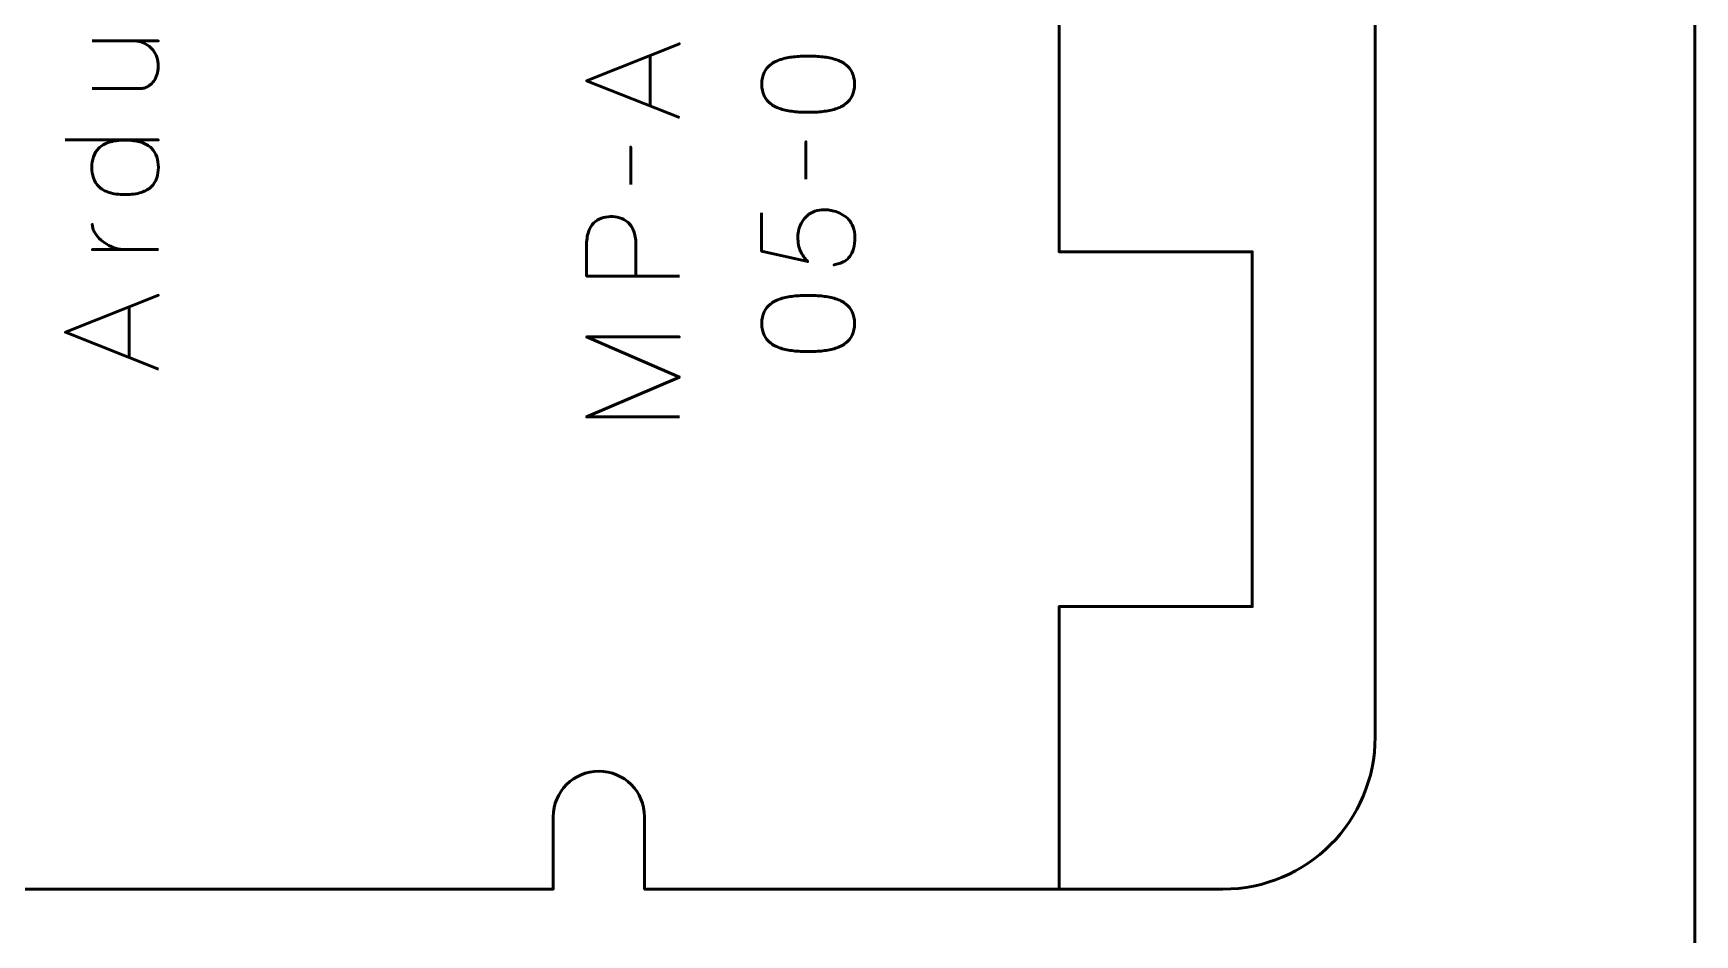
# Model space of a CAD drawing. Header units: centimetres. Extents: x -21 to 0, y -29.7 to 0.
# Drawn here: x -5.46 to 0, y -5.97 to -3.01 of the extents above; entities that cross this region are included whole.
import ezdxf

# ---------------------------------------------------------------- set-up
doc = ezdxf.new("R2010")
doc.units = ezdxf.units.CM
doc.header["$MEASUREMENT"] = 0
doc.layers.add('Layer 1', color=7, linetype='Continuous')

msp = doc.modelspace()

# ---------------------------------------------------------------- linework, layer by layer
at = {"layer": 'Layer 1', "color": 22, "lineweight": 53}
msp.add_open_spline([(-21.00002, -29.19996), (-21.00002, -29.19996), (-21.00002, -0.49992), (-21.00002, -0.49992), (-21.00002, -0.49992), (-21.00002, -0.22295), (-20.77693, 0.00004), (-20.49993, 0.00004), (-20.49993, 0.00004), (-20.49993, 0.00004), (-0.50008, 0.00004), (-0.50008, 0.00004), (-0.50008, 0.00004), (-0.22294, 0.00004), (0.00002, -0.22295), (0.00002, -0.49992), (0.00002, -0.49992), (0.00002, -0.49992), (0.00002, -29.19996), (0.00002, -29.19996), (0.00002, -29.19996), (0.00002, -29.47696), (-0.22294, -29.70005), (-0.50008, -29.70005), (-0.50008, -29.70005), (-0.50008, -29.70005), (-20.49993, -29.70005), (-20.49993, -29.70005), (-20.49993, -29.70005), (-20.77693, -29.70005), (-21.00002, -29.47696), (-21.00002, -29.19996)], degree=3, knots=[0, 0, 0, 0, 0.125, 0.125, 0.125, 0.125, 0.25, 0.25, 0.25, 0.25, 0.375, 0.375, 0.375, 0.375, 0.5, 0.5, 0.5, 0.5, 0.625, 0.625, 0.625, 0.625, 0.75, 0.75, 0.75, 0.75, 0.875, 0.875, 0.875, 0.875, 1, 1, 1, 1], dxfattribs=at)
at = {"layer": 'Layer 1', "color": 114, "lineweight": 53}
msp.add_open_spline([(-1.55005, -5.82101), (-1.55005, -5.82101), (-3.45, -5.82101), (-3.45, -5.82101), (-3.45, -5.82101), (-3.45, -5.82101), (-3.45, -5.58349), (-3.45, -5.58349), (-3.45, -5.58349), (-3.45, -5.50066), (-3.51717, -5.43349), (-3.6, -5.43349), (-3.6, -5.43349), (-3.68283, -5.43349), (-3.75, -5.50066), (-3.75, -5.58349), (-3.75, -5.58349), (-3.75, -5.58349), (-3.75, -5.82101), (-3.75, -5.82101), (-3.75, -5.82101), (-3.75, -5.82101), (-9.84995, -5.82101), (-9.84995, -5.82101), (-9.84995, -5.82101), (-10.12695, -5.82101), (-10.35005, -5.59792), (-10.35005, -5.32092), (-10.35005, -5.32092), (-10.35005, -5.32092), (-10.35005, -1.02106), (-10.35005, -1.02106), (-10.35005, -1.02106), (-10.35005, -0.74392), (-10.12695, -0.52096), (-9.84995, -0.52096), (-9.84995, -0.52096), (-9.84995, -0.52096), (-3.6385, -0.52096), (-3.6385, -0.52096), (-3.6385, -0.52096), (-3.6385, -0.52096), (-3.6385, -0.70399), (-3.6385, -0.70399), (-3.6385, -0.70399), (-3.6385, -0.78682), (-3.57133, -0.85399), (-3.4885, -0.85399), (-3.4885, -0.85399), (-3.40567, -0.85399), (-3.3385, -0.78682), (-3.3385, -0.70399), (-3.3385, -0.70399), (-3.3385, -0.70399), (-3.3385, -0.52096), (-3.3385, -0.52096), (-3.3385, -0.52096), (-3.3385, -0.52096), (-1.55005, -0.52096), (-1.55005, -0.52096), (-1.55005, -0.52096), (-1.27305, -0.52096), (-1.04995, -0.74392), (-1.04995, -1.02106), (-1.04995, -1.02106), (-1.04995, -1.02106), (-1.04995, -5.32092), (-1.04995, -5.32092), (-1.04995, -5.32092), (-1.04995, -5.59792), (-1.27305, -5.82101), (-1.55005, -5.82101)], degree=3, knots=[0, 0, 0, 0, 0.0555556, 0.0555556, 0.0555556, 0.0555556, 0.1111111, 0.1111111, 0.1111111, 0.1111111, 0.1666667, 0.1666667, 0.1666667, 0.1666667, 0.2222222, 0.2222222, 0.2222222, 0.2222222, 0.2777778, 0.2777778, 0.2777778, 0.2777778, 0.3333333, 0.3333333, 0.3333333, 0.3333333, 0.3888889, 0.3888889, 0.3888889, 0.3888889, 0.4444444, 0.4444444, 0.4444444, 0.4444444, 0.5, 0.5, 0.5, 0.5, 0.5555556, 0.5555556, 0.5555556, 0.5555556, 0.6111111, 0.6111111, 0.6111111, 0.6111111, 0.6666667, 0.6666667, 0.6666667, 0.6666667, 0.7222222, 0.7222222, 0.7222222, 0.7222222, 0.7777778, 0.7777778, 0.7777778, 0.7777778, 0.8333333, 0.8333333, 0.8333333, 0.8333333, 0.8888889, 0.8888889, 0.8888889, 0.8888889, 0.9444444, 0.9444444, 0.9444444, 0.9444444, 1, 1, 1, 1], dxfattribs=at)
at = {"layer": 'Layer 1', "color": 30, "lineweight": 53}
for points, knots in [([(-2.0885, -0.52096), (-2.0885, -0.56164), (-2.0885, -0.6617), (-2.0885, -0.83419), (-2.0885, -0.83419), (-2.0885, -0.83419), (-1.9107, -0.83419), (-1.9107, -0.83419), (-1.9107, -0.83419), (-1.9107, -0.83419), (-1.9107, -1.73335), (-1.9107, -1.73335), (-1.9107, -1.73335), (-1.9107, -1.73335), (-2.0885, -1.73335), (-2.0885, -1.73335), (-2.0885, -1.73335), (-2.0885, -2.3259), (-2.0885, -3.05119), (-2.0885, -3.72725), (-2.0885, -3.72725), (-2.0885, -3.72725), (-1.4535, -3.72725), (-1.4535, -3.72725), (-1.4535, -3.72725), (-1.4535, -3.72725), (-1.4535, -4.89311), (-1.4535, -4.89311), (-1.4535, -4.89311), (-1.4535, -4.89311), (-2.0885, -4.89311), (-2.0885, -4.89311), (-2.0885, -4.89311), (-2.0885, -5.39559), (-2.0885, -5.74168), (-2.0885, -5.82101)], [0, 0, 0, 0, 0.1111111, 0.1111111, 0.1111111, 0.1111111, 0.2222222, 0.2222222, 0.2222222, 0.2222222, 0.3333333, 0.3333333, 0.3333333, 0.3333333, 0.4444444, 0.4444444, 0.4444444, 0.4444444, 0.5555556, 0.5555556, 0.5555556, 0.5555556, 0.6666667, 0.6666667, 0.6666667, 0.6666667, 0.7777778, 0.7777778, 0.7777778, 0.7777778, 0.8888889, 0.8888889, 0.8888889, 0.8888889, 1, 1, 1, 1]), ([(-5.26515, -3.19068), (-5.26508, -3.19068), (-5.26304, -3.19068), (-5.25902, -3.19068), (-5.25902, -3.19068), (-5.255, -3.19068), (-5.24956, -3.19068), (-5.24272, -3.19068), (-5.24272, -3.19068), (-5.2358, -3.19068), (-5.22797, -3.19068), (-5.21922, -3.19068), (-5.21922, -3.19068), (-5.21055, -3.19068), (-5.20137, -3.19068), (-5.19178, -3.19068), (-5.19178, -3.19068), (-5.18225, -3.19068), (-5.1728, -3.19068), (-5.16349, -3.19068), (-5.16349, -3.19068), (-5.1541, -3.19068), (-5.14535, -3.19068), (-5.13731, -3.19068), (-5.13731, -3.19068), (-5.1292, -3.19068), (-5.12221, -3.19068), (-5.11635, -3.19068), (-5.11635, -3.19068), (-5.11057, -3.19068), (-5.10641, -3.19068), (-5.10387, -3.19068), (-5.10387, -3.19068), (-5.09992, -3.19068), (-5.09547, -3.1899), (-5.0906, -3.18821), (-5.0906, -3.18821), (-5.08566, -3.18659), (-5.08072, -3.18398), (-5.07579, -3.18038), (-5.07579, -3.18038), (-5.07078, -3.17678), (-5.06619, -3.1722), (-5.06196, -3.16648), (-5.06196, -3.16648), (-5.05772, -3.16069), (-5.05434, -3.15378), (-5.05173, -3.14574), (-5.05173, -3.14574), (-5.04912, -3.13762), (-5.0477, -3.12817), (-5.04756, -3.11744), (-5.04756, -3.11744), (-5.04756, -3.10658), (-5.04904, -3.09677), (-5.05201, -3.08802), (-5.05201, -3.08802), (-5.05504, -3.0792), (-5.0592, -3.07151), (-5.0645, -3.06481), (-5.0645, -3.06481), (-5.06979, -3.05818), (-5.07586, -3.0526), (-5.08277, -3.04809), (-5.08277, -3.04809), (-5.08961, -3.04357), (-5.09688, -3.04019), (-5.10464, -3.03793), (-5.10464, -3.03793), (-5.11233, -3.0356), (-5.12016, -3.03447), (-5.128, -3.03447), (-5.128, -3.03447), (-5.12016, -3.03447), (-5.11233, -3.0356), (-5.10464, -3.03793), (-5.10464, -3.03793), (-5.09688, -3.04019), (-5.08961, -3.04357), (-5.08277, -3.04809), (-5.08277, -3.04809), (-5.07586, -3.0526), (-5.06979, -3.05818), (-5.0645, -3.06481), (-5.0645, -3.06481), (-5.0592, -3.07151), (-5.05504, -3.0792), (-5.05201, -3.08802), (-5.05201, -3.08802), (-5.04904, -3.09677), (-5.04756, -3.10658), (-5.04756, -3.11744), (-5.04756, -3.11744), (-5.0477, -3.12817), (-5.04912, -3.13762), (-5.05173, -3.14574), (-5.05173, -3.14574), (-5.05434, -3.15378), (-5.05772, -3.16069), (-5.06196, -3.16648), (-5.06196, -3.16648), (-5.06619, -3.1722), (-5.07078, -3.17678), (-5.07579, -3.18038), (-5.07579, -3.18038), (-5.08072, -3.18398), (-5.08566, -3.18659), (-5.0906, -3.18821), (-5.0906, -3.18821), (-5.09547, -3.1899), (-5.09992, -3.19068), (-5.10387, -3.19068), (-5.10387, -3.19068), (-5.10641, -3.19068), (-5.11057, -3.19068), (-5.11635, -3.19068), (-5.11635, -3.19068), (-5.12221, -3.19068), (-5.1292, -3.19068), (-5.13731, -3.19068), (-5.13731, -3.19068), (-5.14535, -3.19068), (-5.1541, -3.19068), (-5.16349, -3.19068), (-5.16349, -3.19068), (-5.1728, -3.19068), (-5.18225, -3.19068), (-5.19178, -3.19068), (-5.19178, -3.19068), (-5.20137, -3.19068), (-5.21055, -3.19068), (-5.21922, -3.19068), (-5.21922, -3.19068), (-5.22797, -3.19068), (-5.2358, -3.19068), (-5.24272, -3.19068), (-5.24272, -3.19068), (-5.24956, -3.19068), (-5.255, -3.19068), (-5.25902, -3.19068), (-5.25902, -3.19068), (-5.26304, -3.19068), (-5.26508, -3.19068), (-5.26515, -3.19068)], [0, 0, 0, 0, 0.0277778, 0.0277778, 0.0277778, 0.0277778, 0.0555556, 0.0555556, 0.0555556, 0.0555556, 0.0833333, 0.0833333, 0.0833333, 0.0833333, 0.1111111, 0.1111111, 0.1111111, 0.1111111, 0.1388889, 0.1388889, 0.1388889, 0.1388889, 0.1666667, 0.1666667, 0.1666667, 0.1666667, 0.1944444, 0.1944444, 0.1944444, 0.1944444, 0.2222222, 0.2222222, 0.2222222, 0.2222222, 0.25, 0.25, 0.25, 0.25, 0.2777778, 0.2777778, 0.2777778, 0.2777778, 0.3055556, 0.3055556, 0.3055556, 0.3055556, 0.3333333, 0.3333333, 0.3333333, 0.3333333, 0.3611111, 0.3611111, 0.3611111, 0.3611111, 0.3888889, 0.3888889, 0.3888889, 0.3888889, 0.4166667, 0.4166667, 0.4166667, 0.4166667, 0.4444444, 0.4444444, 0.4444444, 0.4444444, 0.4722222, 0.4722222, 0.4722222, 0.4722222, 0.5, 0.5, 0.5, 0.5, 0.5277778, 0.5277778, 0.5277778, 0.5277778, 0.5555556, 0.5555556, 0.5555556, 0.5555556, 0.5833333, 0.5833333, 0.5833333, 0.5833333, 0.6111111, 0.6111111, 0.6111111, 0.6111111, 0.6388889, 0.6388889, 0.6388889, 0.6388889, 0.6666667, 0.6666667, 0.6666667, 0.6666667, 0.6944444, 0.6944444, 0.6944444, 0.6944444, 0.7222222, 0.7222222, 0.7222222, 0.7222222, 0.75, 0.75, 0.75, 0.75, 0.7777778, 0.7777778, 0.7777778, 0.7777778, 0.8055556, 0.8055556, 0.8055556, 0.8055556, 0.8333333, 0.8333333, 0.8333333, 0.8333333, 0.8611111, 0.8611111, 0.8611111, 0.8611111, 0.8888889, 0.8888889, 0.8888889, 0.8888889, 0.9166667, 0.9166667, 0.9166667, 0.9166667, 0.9444444, 0.9444444, 0.9444444, 0.9444444, 0.9722222, 0.9722222, 0.9722222, 0.9722222, 1, 1, 1, 1]), ([(-5.26515, -3.03447), (-5.26515, -3.03447), (-5.04756, -3.03447), (-5.04756, -3.03447), (-5.04756, -3.03447), (-5.04756, -3.03447), (-5.26515, -3.03447), (-5.26515, -3.03447)], [0, 0, 0, 0, 0.5, 0.5, 0.5, 0.5, 1, 1, 1, 1]), ([(-3.33547, -3.28658), (-3.33547, -3.28658), (-3.64069, -3.16551), (-3.64069, -3.16551), (-3.64069, -3.16551), (-3.64069, -3.16551), (-3.33547, -3.04401), (-3.33547, -3.04401), (-3.33547, -3.04401), (-3.33547, -3.04401), (-3.64069, -3.16551), (-3.64069, -3.16551), (-3.64069, -3.16551), (-3.64069, -3.16551), (-3.33547, -3.28658), (-3.33547, -3.28658)], [0, 0, 0, 0, 0.25, 0.25, 0.25, 0.25, 0.5, 0.5, 0.5, 0.5, 0.75, 0.75, 0.75, 0.75, 1, 1, 1, 1]), ([(-3.43157, -3.24848), (-3.43157, -3.24848), (-3.43157, -3.08254), (-3.43157, -3.08254), (-3.43157, -3.08254), (-3.43157, -3.08254), (-3.43157, -3.24848), (-3.43157, -3.24848)], [0, 0, 0, 0, 0.5, 0.5, 0.5, 0.5, 1, 1, 1, 1]), ([(-2.76016, -3.17671), (-2.76023, -3.1619), (-2.76284, -3.14913), (-2.76792, -3.13847), (-2.76792, -3.13847), (-2.773, -3.12789), (-2.78027, -3.11907), (-2.78951, -3.11202), (-2.78951, -3.11202), (-2.79882, -3.10503), (-2.80983, -3.09953), (-2.82253, -3.09544), (-2.82253, -3.09544), (-2.83523, -3.09141), (-2.84913, -3.08852), (-2.86437, -3.0869), (-2.86437, -3.0869), (-2.87961, -3.0852), (-2.89563, -3.08436), (-2.91256, -3.08443), (-2.91256, -3.08443), (-2.92942, -3.08436), (-2.94544, -3.0852), (-2.96061, -3.0869), (-2.96061, -3.0869), (-2.97578, -3.08852), (-2.98975, -3.09141), (-3.00245, -3.09544), (-3.00245, -3.09544), (-3.01508, -3.09953), (-3.02608, -3.10503), (-3.03547, -3.11202), (-3.03547, -3.11202), (-3.04478, -3.11907), (-3.05205, -3.12789), (-3.05713, -3.13847), (-3.05713, -3.13847), (-3.06228, -3.14913), (-3.06489, -3.1619), (-3.06496, -3.17671), (-3.06496, -3.17671), (-3.06489, -3.19153), (-3.06228, -3.2043), (-3.05713, -3.21496), (-3.05713, -3.21496), (-3.05205, -3.22554), (-3.04478, -3.23436), (-3.03547, -3.24141), (-3.03547, -3.24141), (-3.02608, -3.2484), (-3.01508, -3.2539), (-3.00245, -3.25799), (-3.00245, -3.25799), (-2.98975, -3.26202), (-2.97578, -3.26491), (-2.96061, -3.26653), (-2.96061, -3.26653), (-2.94544, -3.26822), (-2.92942, -3.26907), (-2.91256, -3.269), (-2.91256, -3.269), (-2.89563, -3.26907), (-2.87961, -3.26822), (-2.86437, -3.26653), (-2.86437, -3.26653), (-2.84913, -3.26491), (-2.83523, -3.26202), (-2.82253, -3.25799), (-2.82253, -3.25799), (-2.80983, -3.2539), (-2.79882, -3.2484), (-2.78951, -3.24141), (-2.78951, -3.24141), (-2.78027, -3.23436), (-2.773, -3.22554), (-2.76792, -3.21496), (-2.76792, -3.21496), (-2.76284, -3.2043), (-2.76023, -3.19153), (-2.76016, -3.17671)], [0, 0, 0, 0, 0.05, 0.05, 0.05, 0.05, 0.1, 0.1, 0.1, 0.1, 0.15, 0.15, 0.15, 0.15, 0.2, 0.2, 0.2, 0.2, 0.25, 0.25, 0.25, 0.25, 0.3, 0.3, 0.3, 0.3, 0.35, 0.35, 0.35, 0.35, 0.4, 0.4, 0.4, 0.4, 0.45, 0.45, 0.45, 0.45, 0.5, 0.5, 0.5, 0.5, 0.55, 0.55, 0.55, 0.55, 0.6, 0.6, 0.6, 0.6, 0.65, 0.65, 0.65, 0.65, 0.7, 0.7, 0.7, 0.7, 0.75, 0.75, 0.75, 0.75, 0.8, 0.8, 0.8, 0.8, 0.85, 0.85, 0.85, 0.85, 0.9, 0.9, 0.9, 0.9, 0.95, 0.95, 0.95, 0.95, 1, 1, 1, 1]), ([(-2.76016, -3.17671), (-2.76023, -3.1619), (-2.76284, -3.14913), (-2.76792, -3.13847), (-2.76792, -3.13847), (-2.773, -3.12789), (-2.78027, -3.11907), (-2.78951, -3.11202), (-2.78951, -3.11202), (-2.79882, -3.10503), (-2.80983, -3.09953), (-2.82253, -3.09544), (-2.82253, -3.09544), (-2.83523, -3.09141), (-2.84913, -3.08852), (-2.86437, -3.0869), (-2.86437, -3.0869), (-2.87961, -3.0852), (-2.89563, -3.08436), (-2.91256, -3.08443), (-2.91256, -3.08443), (-2.92942, -3.08436), (-2.94544, -3.0852), (-2.96061, -3.0869), (-2.96061, -3.0869), (-2.97578, -3.08852), (-2.98975, -3.09141), (-3.00245, -3.09544), (-3.00245, -3.09544), (-3.01508, -3.09953), (-3.02608, -3.10503), (-3.03547, -3.11202), (-3.03547, -3.11202), (-3.04478, -3.11907), (-3.05205, -3.12789), (-3.05713, -3.13847), (-3.05713, -3.13847), (-3.06228, -3.14913), (-3.06489, -3.1619), (-3.06496, -3.17671), (-3.06496, -3.17671), (-3.06489, -3.19153), (-3.06228, -3.2043), (-3.05713, -3.21496), (-3.05713, -3.21496), (-3.05205, -3.22554), (-3.04478, -3.23436), (-3.03547, -3.24141), (-3.03547, -3.24141), (-3.02608, -3.2484), (-3.01508, -3.2539), (-3.00245, -3.25799), (-3.00245, -3.25799), (-2.98975, -3.26202), (-2.97578, -3.26491), (-2.96061, -3.26653), (-2.96061, -3.26653), (-2.94544, -3.26822), (-2.92942, -3.26907), (-2.91256, -3.269), (-2.91256, -3.269), (-2.89563, -3.26907), (-2.87961, -3.26822), (-2.86437, -3.26653), (-2.86437, -3.26653), (-2.84913, -3.26491), (-2.83523, -3.26202), (-2.82253, -3.25799), (-2.82253, -3.25799), (-2.80983, -3.2539), (-2.79882, -3.2484), (-2.78951, -3.24141), (-2.78951, -3.24141), (-2.78027, -3.23436), (-2.773, -3.22554), (-2.76792, -3.21496), (-2.76792, -3.21496), (-2.76284, -3.2043), (-2.76023, -3.19153), (-2.76016, -3.17671)], [0, 0, 0, 0, 0.05, 0.05, 0.05, 0.05, 0.1, 0.1, 0.1, 0.1, 0.15, 0.15, 0.15, 0.15, 0.2, 0.2, 0.2, 0.2, 0.25, 0.25, 0.25, 0.25, 0.3, 0.3, 0.3, 0.3, 0.35, 0.35, 0.35, 0.35, 0.4, 0.4, 0.4, 0.4, 0.45, 0.45, 0.45, 0.45, 0.5, 0.5, 0.5, 0.5, 0.55, 0.55, 0.55, 0.55, 0.6, 0.6, 0.6, 0.6, 0.65, 0.65, 0.65, 0.65, 0.7, 0.7, 0.7, 0.7, 0.75, 0.75, 0.75, 0.75, 0.8, 0.8, 0.8, 0.8, 0.85, 0.85, 0.85, 0.85, 0.9, 0.9, 0.9, 0.9, 0.95, 0.95, 0.95, 0.95, 1, 1, 1, 1]), ([(-5.35321, -3.36001), (-5.35321, -3.36001), (-5.04714, -3.36001), (-5.04714, -3.36001), (-5.04714, -3.36001), (-5.04714, -3.36001), (-5.35321, -3.36001), (-5.35321, -3.36001)], [0, 0, 0, 0, 0.5, 0.5, 0.5, 0.5, 1, 1, 1, 1]), ([(-5.26558, -3.45018), (-5.26565, -3.43783), (-5.26396, -3.42626), (-5.26043, -3.41546), (-5.26043, -3.41546), (-5.2569, -3.40467), (-5.25097, -3.39514), (-5.24272, -3.38689), (-5.24272, -3.38689), (-5.23446, -3.37863), (-5.22325, -3.37221), (-5.20913, -3.36756), (-5.20913, -3.36756), (-5.19502, -3.3629), (-5.17746, -3.3605), (-5.15636, -3.36043), (-5.15636, -3.36043), (-5.13526, -3.3605), (-5.1177, -3.3629), (-5.10358, -3.36756), (-5.10358, -3.36756), (-5.08947, -3.37221), (-5.07825, -3.37863), (-5.07, -3.38689), (-5.07, -3.38689), (-5.06174, -3.39514), (-5.05582, -3.40467), (-5.05229, -3.41546), (-5.05229, -3.41546), (-5.04876, -3.42626), (-5.04707, -3.43783), (-5.04714, -3.45018), (-5.04714, -3.45018), (-5.04707, -3.46252), (-5.04876, -3.4741), (-5.05229, -3.48482), (-5.05229, -3.48482), (-5.05582, -3.49562), (-5.06174, -3.50507), (-5.07, -3.51325), (-5.07, -3.51325), (-5.07825, -3.52144), (-5.08947, -3.52786), (-5.10358, -3.53244), (-5.10358, -3.53244), (-5.1177, -3.5371), (-5.13526, -3.53943), (-5.15636, -3.5395), (-5.15636, -3.5395), (-5.17746, -3.53943), (-5.19502, -3.5371), (-5.20913, -3.53244), (-5.20913, -3.53244), (-5.22325, -3.52786), (-5.23446, -3.52144), (-5.24272, -3.51325), (-5.24272, -3.51325), (-5.25097, -3.50507), (-5.2569, -3.49562), (-5.26043, -3.48482), (-5.26043, -3.48482), (-5.26396, -3.4741), (-5.26565, -3.46252), (-5.26558, -3.45018)], [0, 0, 0, 0, 0.0625, 0.0625, 0.0625, 0.0625, 0.125, 0.125, 0.125, 0.125, 0.1875, 0.1875, 0.1875, 0.1875, 0.25, 0.25, 0.25, 0.25, 0.3125, 0.3125, 0.3125, 0.3125, 0.375, 0.375, 0.375, 0.375, 0.4375, 0.4375, 0.4375, 0.4375, 0.5, 0.5, 0.5, 0.5, 0.5625, 0.5625, 0.5625, 0.5625, 0.625, 0.625, 0.625, 0.625, 0.6875, 0.6875, 0.6875, 0.6875, 0.75, 0.75, 0.75, 0.75, 0.8125, 0.8125, 0.8125, 0.8125, 0.875, 0.875, 0.875, 0.875, 0.9375, 0.9375, 0.9375, 0.9375, 1, 1, 1, 1]), ([(-5.26558, -3.45018), (-5.26565, -3.43783), (-5.26396, -3.42626), (-5.26043, -3.41546), (-5.26043, -3.41546), (-5.2569, -3.40467), (-5.25097, -3.39514), (-5.24272, -3.38689), (-5.24272, -3.38689), (-5.23446, -3.37863), (-5.22325, -3.37221), (-5.20913, -3.36756), (-5.20913, -3.36756), (-5.19502, -3.3629), (-5.17746, -3.3605), (-5.15636, -3.36043), (-5.15636, -3.36043), (-5.13526, -3.3605), (-5.1177, -3.3629), (-5.10358, -3.36756), (-5.10358, -3.36756), (-5.08947, -3.37221), (-5.07825, -3.37863), (-5.07, -3.38689), (-5.07, -3.38689), (-5.06174, -3.39514), (-5.05582, -3.40467), (-5.05229, -3.41546), (-5.05229, -3.41546), (-5.04876, -3.42626), (-5.04707, -3.43783), (-5.04714, -3.45018), (-5.04714, -3.45018), (-5.04707, -3.46252), (-5.04876, -3.4741), (-5.05229, -3.48482), (-5.05229, -3.48482), (-5.05582, -3.49562), (-5.06174, -3.50507), (-5.07, -3.51325), (-5.07, -3.51325), (-5.07825, -3.52144), (-5.08947, -3.52786), (-5.10358, -3.53244), (-5.10358, -3.53244), (-5.1177, -3.5371), (-5.13526, -3.53943), (-5.15636, -3.5395), (-5.15636, -3.5395), (-5.17746, -3.53943), (-5.19502, -3.5371), (-5.20913, -3.53244), (-5.20913, -3.53244), (-5.22325, -3.52786), (-5.23446, -3.52144), (-5.24272, -3.51325), (-5.24272, -3.51325), (-5.25097, -3.50507), (-5.2569, -3.49562), (-5.26043, -3.48482), (-5.26043, -3.48482), (-5.26396, -3.4741), (-5.26565, -3.46252), (-5.26558, -3.45018)], [0, 0, 0, 0, 0.0625, 0.0625, 0.0625, 0.0625, 0.125, 0.125, 0.125, 0.125, 0.1875, 0.1875, 0.1875, 0.1875, 0.25, 0.25, 0.25, 0.25, 0.3125, 0.3125, 0.3125, 0.3125, 0.375, 0.375, 0.375, 0.375, 0.4375, 0.4375, 0.4375, 0.4375, 0.5, 0.5, 0.5, 0.5, 0.5625, 0.5625, 0.5625, 0.5625, 0.625, 0.625, 0.625, 0.625, 0.6875, 0.6875, 0.6875, 0.6875, 0.75, 0.75, 0.75, 0.75, 0.8125, 0.8125, 0.8125, 0.8125, 0.875, 0.875, 0.875, 0.875, 0.9375, 0.9375, 0.9375, 0.9375, 1, 1, 1, 1]), ([(-3.49507, -3.50671), (-3.49507, -3.50671), (-3.49507, -3.38352), (-3.49507, -3.38352), (-3.49507, -3.38352), (-3.49507, -3.38352), (-3.49507, -3.50671), (-3.49507, -3.50671)], [0, 0, 0, 0, 0.5, 0.5, 0.5, 0.5, 1, 1, 1, 1]), ([(-2.91976, -3.48913), (-2.91976, -3.48913), (-2.91976, -3.36594), (-2.91976, -3.36594), (-2.91976, -3.36594), (-2.91976, -3.36594), (-2.91976, -3.48913), (-2.91976, -3.48913)], [0, 0, 0, 0, 0.5, 0.5, 0.5, 0.5, 1, 1, 1, 1]), ([(-3.06538, -3.59877), (-3.06538, -3.59877), (-3.06538, -3.72577), (-3.06538, -3.72577), (-3.06538, -3.72577), (-3.06538, -3.72577), (-2.91383, -3.75964), (-2.91383, -3.75964), (-2.91383, -3.75964), (-2.91891, -3.75371), (-2.92349, -3.74807), (-2.92752, -3.74263), (-2.92752, -3.74263), (-2.93154, -3.73727), (-2.93492, -3.73163), (-2.93775, -3.72563), (-2.93775, -3.72563), (-2.94057, -3.7197), (-2.94269, -3.71293), (-2.94417, -3.70531), (-2.94417, -3.70531), (-2.94565, -3.69776), (-2.94643, -3.68873), (-2.94643, -3.67836), (-2.94643, -3.67836), (-2.94643, -3.66989), (-2.9453, -3.66142), (-2.94297, -3.65296), (-2.94297, -3.65296), (-2.94071, -3.64449), (-2.93725, -3.63645), (-2.93267, -3.62883), (-2.93267, -3.62883), (-2.92801, -3.62114), (-2.92222, -3.61436), (-2.91524, -3.60844), (-2.91524, -3.60844), (-2.90825, -3.60244), (-2.90007, -3.59771), (-2.89069, -3.59433), (-2.89069, -3.59433), (-2.8813, -3.59087), (-2.87065, -3.58911), (-2.8588, -3.58904), (-2.8588, -3.58904), (-2.85442, -3.58896), (-2.84892, -3.58946), (-2.84243, -3.59045), (-2.84243, -3.59045), (-2.83594, -3.59136), (-2.82888, -3.59306), (-2.8214, -3.59546), (-2.8214, -3.59546), (-2.81392, -3.59785), (-2.80651, -3.60124), (-2.79918, -3.60554), (-2.79918, -3.60554), (-2.79184, -3.60985), (-2.78514, -3.61535), (-2.77907, -3.62198), (-2.77907, -3.62198), (-2.773, -3.62862), (-2.76813, -3.63666), (-2.76446, -3.64604), (-2.76446, -3.64604), (-2.76087, -3.6555), (-2.75896, -3.66658), (-2.75889, -3.6792), (-2.75889, -3.6792), (-2.75896, -3.6943), (-2.76058, -3.707), (-2.76362, -3.7173), (-2.76362, -3.7173), (-2.76672, -3.72761), (-2.77074, -3.736), (-2.77582, -3.74249), (-2.77582, -3.74249), (-2.7809, -3.74905), (-2.78648, -3.75413), (-2.79254, -3.7578), (-2.79254, -3.7578), (-2.79861, -3.76147), (-2.80468, -3.76422), (-2.81075, -3.76606), (-2.81075, -3.76606), (-2.81682, -3.76789), (-2.82239, -3.7693), (-2.82747, -3.77022), (-2.82747, -3.77022), (-2.82239, -3.7693), (-2.81682, -3.76789), (-2.81075, -3.76606), (-2.81075, -3.76606), (-2.80468, -3.76422), (-2.79861, -3.76147), (-2.79254, -3.7578), (-2.79254, -3.7578), (-2.78648, -3.75413), (-2.7809, -3.74905), (-2.77582, -3.74249), (-2.77582, -3.74249), (-2.77074, -3.736), (-2.76672, -3.72761), (-2.76362, -3.7173), (-2.76362, -3.7173), (-2.76058, -3.707), (-2.75896, -3.6943), (-2.75889, -3.6792), (-2.75889, -3.6792), (-2.75896, -3.66658), (-2.76087, -3.6555), (-2.76446, -3.64604), (-2.76446, -3.64604), (-2.76813, -3.63666), (-2.773, -3.62862), (-2.77907, -3.62198), (-2.77907, -3.62198), (-2.78514, -3.61535), (-2.79184, -3.60985), (-2.79918, -3.60554), (-2.79918, -3.60554), (-2.80651, -3.60124), (-2.81392, -3.59785), (-2.8214, -3.59546), (-2.8214, -3.59546), (-2.82888, -3.59306), (-2.83594, -3.59136), (-2.84243, -3.59045), (-2.84243, -3.59045), (-2.84892, -3.58946), (-2.85442, -3.58896), (-2.8588, -3.58904), (-2.8588, -3.58904), (-2.87065, -3.58911), (-2.8813, -3.59087), (-2.89069, -3.59433), (-2.89069, -3.59433), (-2.90007, -3.59771), (-2.90825, -3.60244), (-2.91524, -3.60844), (-2.91524, -3.60844), (-2.92222, -3.61436), (-2.92801, -3.62114), (-2.93267, -3.62883), (-2.93267, -3.62883), (-2.93725, -3.63645), (-2.94071, -3.64449), (-2.94297, -3.65296), (-2.94297, -3.65296), (-2.9453, -3.66142), (-2.94643, -3.66989), (-2.94643, -3.67836), (-2.94643, -3.67836), (-2.94643, -3.68873), (-2.94565, -3.69776), (-2.94417, -3.70531), (-2.94417, -3.70531), (-2.94269, -3.71293), (-2.94057, -3.7197), (-2.93775, -3.72563), (-2.93775, -3.72563), (-2.93492, -3.73163), (-2.93154, -3.73727), (-2.92752, -3.74263), (-2.92752, -3.74263), (-2.92349, -3.74807), (-2.91891, -3.75371), (-2.91383, -3.75964), (-2.91383, -3.75964), (-2.91383, -3.75964), (-3.06538, -3.72577), (-3.06538, -3.72577), (-3.06538, -3.72577), (-3.06538, -3.72577), (-3.06538, -3.59877), (-3.06538, -3.59877)], [0, 0, 0, 0, 0.0227273, 0.0227273, 0.0227273, 0.0227273, 0.0454545, 0.0454545, 0.0454545, 0.0454545, 0.0681818, 0.0681818, 0.0681818, 0.0681818, 0.0909091, 0.0909091, 0.0909091, 0.0909091, 0.1136364, 0.1136364, 0.1136364, 0.1136364, 0.1363636, 0.1363636, 0.1363636, 0.1363636, 0.1590909, 0.1590909, 0.1590909, 0.1590909, 0.1818182, 0.1818182, 0.1818182, 0.1818182, 0.2045455, 0.2045455, 0.2045455, 0.2045455, 0.2272727, 0.2272727, 0.2272727, 0.2272727, 0.25, 0.25, 0.25, 0.25, 0.2727273, 0.2727273, 0.2727273, 0.2727273, 0.2954545, 0.2954545, 0.2954545, 0.2954545, 0.3181818, 0.3181818, 0.3181818, 0.3181818, 0.3409091, 0.3409091, 0.3409091, 0.3409091, 0.3636364, 0.3636364, 0.3636364, 0.3636364, 0.3863636, 0.3863636, 0.3863636, 0.3863636, 0.4090909, 0.4090909, 0.4090909, 0.4090909, 0.4318182, 0.4318182, 0.4318182, 0.4318182, 0.4545455, 0.4545455, 0.4545455, 0.4545455, 0.4772727, 0.4772727, 0.4772727, 0.4772727, 0.5, 0.5, 0.5, 0.5, 0.5227273, 0.5227273, 0.5227273, 0.5227273, 0.5454545, 0.5454545, 0.5454545, 0.5454545, 0.5681818, 0.5681818, 0.5681818, 0.5681818, 0.5909091, 0.5909091, 0.5909091, 0.5909091, 0.6136364, 0.6136364, 0.6136364, 0.6136364, 0.6363636, 0.6363636, 0.6363636, 0.6363636, 0.6590909, 0.6590909, 0.6590909, 0.6590909, 0.6818182, 0.6818182, 0.6818182, 0.6818182, 0.7045455, 0.7045455, 0.7045455, 0.7045455, 0.7272727, 0.7272727, 0.7272727, 0.7272727, 0.75, 0.75, 0.75, 0.75, 0.7727273, 0.7727273, 0.7727273, 0.7727273, 0.7954545, 0.7954545, 0.7954545, 0.7954545, 0.8181818, 0.8181818, 0.8181818, 0.8181818, 0.8409091, 0.8409091, 0.8409091, 0.8409091, 0.8636364, 0.8636364, 0.8636364, 0.8636364, 0.8863636, 0.8863636, 0.8863636, 0.8863636, 0.9090909, 0.9090909, 0.9090909, 0.9090909, 0.9318182, 0.9318182, 0.9318182, 0.9318182, 0.9545455, 0.9545455, 0.9545455, 0.9545455, 0.9772727, 0.9772727, 0.9772727, 0.9772727, 1, 1, 1, 1]), ([(-5.15805, -3.71984), (-5.16786, -3.72005), (-5.17781, -3.71857), (-5.18783, -3.71547), (-5.18783, -3.71547), (-5.19785, -3.71236), (-5.20744, -3.70806), (-5.21661, -3.70255), (-5.21661, -3.70255), (-5.22579, -3.69698), (-5.2339, -3.69063), (-5.2411, -3.68343), (-5.2411, -3.68343), (-5.24829, -3.67631), (-5.25394, -3.66869), (-5.2581, -3.66072), (-5.2581, -3.66072), (-5.26226, -3.65274), (-5.26431, -3.64484), (-5.26431, -3.63687), (-5.26431, -3.63687), (-5.26431, -3.64484), (-5.26226, -3.65274), (-5.2581, -3.66072), (-5.2581, -3.66072), (-5.25394, -3.66869), (-5.24829, -3.67631), (-5.2411, -3.68343), (-5.2411, -3.68343), (-5.2339, -3.69063), (-5.22579, -3.69698), (-5.21661, -3.70255), (-5.21661, -3.70255), (-5.20744, -3.70806), (-5.19785, -3.71236), (-5.18783, -3.71547), (-5.18783, -3.71547), (-5.17781, -3.71857), (-5.16786, -3.72005), (-5.15805, -3.71984)], [0, 0, 0, 0, 0.1, 0.1, 0.1, 0.1, 0.2, 0.2, 0.2, 0.2, 0.3, 0.3, 0.3, 0.3, 0.4, 0.4, 0.4, 0.4, 0.5, 0.5, 0.5, 0.5, 0.6, 0.6, 0.6, 0.6, 0.7, 0.7, 0.7, 0.7, 0.8, 0.8, 0.8, 0.8, 0.9, 0.9, 0.9, 0.9, 1, 1, 1, 1]), ([(-3.33547, -3.80727), (-3.33547, -3.80727), (-3.64069, -3.80727), (-3.64069, -3.80727), (-3.64069, -3.80727), (-3.64069, -3.80727), (-3.64069, -3.7099), (-3.64069, -3.7099), (-3.64069, -3.7099), (-3.64062, -3.69043), (-3.63843, -3.67442), (-3.6342, -3.66179), (-3.6342, -3.66179), (-3.63004, -3.64923), (-3.62425, -3.63935), (-3.61691, -3.63222), (-3.61691, -3.63222), (-3.60965, -3.6251), (-3.60132, -3.62002), (-3.59194, -3.61691), (-3.59194, -3.61691), (-3.58255, -3.61388), (-3.57275, -3.61212), (-3.56237, -3.61169), (-3.56237, -3.61169), (-3.552, -3.6112), (-3.54184, -3.6124), (-3.53197, -3.61522), (-3.53197, -3.61522), (-3.52209, -3.61811), (-3.51313, -3.62298), (-3.50508, -3.62997), (-3.50508, -3.62997), (-3.49704, -3.63688), (-3.49062, -3.64626), (-3.48589, -3.65805), (-3.48589, -3.65805), (-3.4811, -3.66983), (-3.4787, -3.68443), (-3.47856, -3.70186), (-3.47856, -3.70186), (-3.47856, -3.70186), (-3.47856, -3.80727), (-3.47856, -3.80727), (-3.47856, -3.80727), (-3.47856, -3.80727), (-3.47856, -3.70186), (-3.47856, -3.70186), (-3.47856, -3.70186), (-3.4787, -3.68479), (-3.4811, -3.67032), (-3.48589, -3.65861), (-3.48589, -3.65861), (-3.49062, -3.64683), (-3.49704, -3.63744), (-3.50508, -3.63039), (-3.50508, -3.63039), (-3.51313, -3.6234), (-3.52209, -3.61839), (-3.53197, -3.61543), (-3.53197, -3.61543), (-3.54184, -3.61247), (-3.552, -3.6112), (-3.56237, -3.61169), (-3.56237, -3.61169), (-3.57275, -3.61212), (-3.58255, -3.61388), (-3.59194, -3.61705), (-3.59194, -3.61705), (-3.60132, -3.62016), (-3.60965, -3.62538), (-3.61691, -3.63251), (-3.61691, -3.63251), (-3.62425, -3.6397), (-3.63004, -3.64958), (-3.6342, -3.66214), (-3.6342, -3.66214), (-3.63843, -3.67477), (-3.64062, -3.69064), (-3.64069, -3.7099), (-3.64069, -3.7099), (-3.64069, -3.7099), (-3.64069, -3.80727), (-3.64069, -3.80727), (-3.64069, -3.80727), (-3.64069, -3.80727), (-3.33547, -3.80727), (-3.33547, -3.80727)], [0, 0, 0, 0, 0.0454545, 0.0454545, 0.0454545, 0.0454545, 0.0909091, 0.0909091, 0.0909091, 0.0909091, 0.1363636, 0.1363636, 0.1363636, 0.1363636, 0.1818182, 0.1818182, 0.1818182, 0.1818182, 0.2272727, 0.2272727, 0.2272727, 0.2272727, 0.2727273, 0.2727273, 0.2727273, 0.2727273, 0.3181818, 0.3181818, 0.3181818, 0.3181818, 0.3636364, 0.3636364, 0.3636364, 0.3636364, 0.4090909, 0.4090909, 0.4090909, 0.4090909, 0.4545455, 0.4545455, 0.4545455, 0.4545455, 0.5, 0.5, 0.5, 0.5, 0.5454545, 0.5454545, 0.5454545, 0.5454545, 0.5909091, 0.5909091, 0.5909091, 0.5909091, 0.6363636, 0.6363636, 0.6363636, 0.6363636, 0.6818182, 0.6818182, 0.6818182, 0.6818182, 0.7272727, 0.7272727, 0.7272727, 0.7272727, 0.7727273, 0.7727273, 0.7727273, 0.7727273, 0.8181818, 0.8181818, 0.8181818, 0.8181818, 0.8636364, 0.8636364, 0.8636364, 0.8636364, 0.9090909, 0.9090909, 0.9090909, 0.9090909, 0.9545455, 0.9545455, 0.9545455, 0.9545455, 1, 1, 1, 1]), ([(-5.04714, -3.71984), (-5.04714, -3.71984), (-5.26431, -3.71984), (-5.26431, -3.71984), (-5.26431, -3.71984), (-5.26431, -3.71984), (-5.04714, -3.71984), (-5.04714, -3.71984)], [0, 0, 0, 0, 0.5, 0.5, 0.5, 0.5, 1, 1, 1, 1]), ([(-5.04714, -4.11269), (-5.04714, -4.11269), (-5.35236, -3.99162), (-5.35236, -3.99162), (-5.35236, -3.99162), (-5.35236, -3.99162), (-5.04714, -3.87012), (-5.04714, -3.87012), (-5.04714, -3.87012), (-5.04714, -3.87012), (-5.35236, -3.99162), (-5.35236, -3.99162), (-5.35236, -3.99162), (-5.35236, -3.99162), (-5.04714, -4.11269), (-5.04714, -4.11269)], [0, 0, 0, 0, 0.25, 0.25, 0.25, 0.25, 0.5, 0.5, 0.5, 0.5, 0.75, 0.75, 0.75, 0.75, 1, 1, 1, 1]), ([(-2.76016, -3.96283), (-2.76023, -3.94802), (-2.76284, -3.93525), (-2.76792, -3.92459), (-2.76792, -3.92459), (-2.773, -3.91401), (-2.78027, -3.90519), (-2.78951, -3.89814), (-2.78951, -3.89814), (-2.79882, -3.89115), (-2.80983, -3.88565), (-2.82253, -3.88156), (-2.82253, -3.88156), (-2.83523, -3.87753), (-2.84913, -3.87464), (-2.86437, -3.87302), (-2.86437, -3.87302), (-2.87961, -3.87132), (-2.89563, -3.87048), (-2.91256, -3.87055), (-2.91256, -3.87055), (-2.92942, -3.87048), (-2.94544, -3.87132), (-2.96061, -3.87302), (-2.96061, -3.87302), (-2.97578, -3.87464), (-2.98975, -3.87753), (-3.00245, -3.88156), (-3.00245, -3.88156), (-3.01508, -3.88565), (-3.02608, -3.89115), (-3.03547, -3.89814), (-3.03547, -3.89814), (-3.04478, -3.90519), (-3.05205, -3.91401), (-3.05713, -3.92459), (-3.05713, -3.92459), (-3.06228, -3.93525), (-3.06489, -3.94802), (-3.06496, -3.96283), (-3.06496, -3.96283), (-3.06489, -3.97765), (-3.06228, -3.99042), (-3.05713, -4.00108), (-3.05713, -4.00108), (-3.05205, -4.01166), (-3.04478, -4.02048), (-3.03547, -4.02753), (-3.03547, -4.02753), (-3.02608, -4.03452), (-3.01508, -4.04002), (-3.00245, -4.04411), (-3.00245, -4.04411), (-2.98975, -4.04814), (-2.97578, -4.05103), (-2.96061, -4.05265), (-2.96061, -4.05265), (-2.94544, -4.05434), (-2.92942, -4.05519), (-2.91256, -4.05512), (-2.91256, -4.05512), (-2.89563, -4.05519), (-2.87961, -4.05434), (-2.86437, -4.05265), (-2.86437, -4.05265), (-2.84913, -4.05103), (-2.83523, -4.04814), (-2.82253, -4.04411), (-2.82253, -4.04411), (-2.80983, -4.04002), (-2.79882, -4.03452), (-2.78951, -4.02753), (-2.78951, -4.02753), (-2.78027, -4.02048), (-2.773, -4.01166), (-2.76792, -4.00108), (-2.76792, -4.00108), (-2.76284, -3.99042), (-2.76023, -3.97765), (-2.76016, -3.96283)], [0, 0, 0, 0, 0.05, 0.05, 0.05, 0.05, 0.1, 0.1, 0.1, 0.1, 0.15, 0.15, 0.15, 0.15, 0.2, 0.2, 0.2, 0.2, 0.25, 0.25, 0.25, 0.25, 0.3, 0.3, 0.3, 0.3, 0.35, 0.35, 0.35, 0.35, 0.4, 0.4, 0.4, 0.4, 0.45, 0.45, 0.45, 0.45, 0.5, 0.5, 0.5, 0.5, 0.55, 0.55, 0.55, 0.55, 0.6, 0.6, 0.6, 0.6, 0.65, 0.65, 0.65, 0.65, 0.7, 0.7, 0.7, 0.7, 0.75, 0.75, 0.75, 0.75, 0.8, 0.8, 0.8, 0.8, 0.85, 0.85, 0.85, 0.85, 0.9, 0.9, 0.9, 0.9, 0.95, 0.95, 0.95, 0.95, 1, 1, 1, 1]), ([(-2.76016, -3.96283), (-2.76023, -3.94802), (-2.76284, -3.93525), (-2.76792, -3.92459), (-2.76792, -3.92459), (-2.773, -3.91401), (-2.78027, -3.90519), (-2.78951, -3.89814), (-2.78951, -3.89814), (-2.79882, -3.89115), (-2.80983, -3.88565), (-2.82253, -3.88156), (-2.82253, -3.88156), (-2.83523, -3.87753), (-2.84913, -3.87464), (-2.86437, -3.87302), (-2.86437, -3.87302), (-2.87961, -3.87132), (-2.89563, -3.87048), (-2.91256, -3.87055), (-2.91256, -3.87055), (-2.92942, -3.87048), (-2.94544, -3.87132), (-2.96061, -3.87302), (-2.96061, -3.87302), (-2.97578, -3.87464), (-2.98975, -3.87753), (-3.00245, -3.88156), (-3.00245, -3.88156), (-3.01508, -3.88565), (-3.02608, -3.89115), (-3.03547, -3.89814), (-3.03547, -3.89814), (-3.04478, -3.90519), (-3.05205, -3.91401), (-3.05713, -3.92459), (-3.05713, -3.92459), (-3.06228, -3.93525), (-3.06489, -3.94802), (-3.06496, -3.96283), (-3.06496, -3.96283), (-3.06489, -3.97765), (-3.06228, -3.99042), (-3.05713, -4.00108), (-3.05713, -4.00108), (-3.05205, -4.01166), (-3.04478, -4.02048), (-3.03547, -4.02753), (-3.03547, -4.02753), (-3.02608, -4.03452), (-3.01508, -4.04002), (-3.00245, -4.04411), (-3.00245, -4.04411), (-2.98975, -4.04814), (-2.97578, -4.05103), (-2.96061, -4.05265), (-2.96061, -4.05265), (-2.94544, -4.05434), (-2.92942, -4.05519), (-2.91256, -4.05512), (-2.91256, -4.05512), (-2.89563, -4.05519), (-2.87961, -4.05434), (-2.86437, -4.05265), (-2.86437, -4.05265), (-2.84913, -4.05103), (-2.83523, -4.04814), (-2.82253, -4.04411), (-2.82253, -4.04411), (-2.80983, -4.04002), (-2.79882, -4.03452), (-2.78951, -4.02753), (-2.78951, -4.02753), (-2.78027, -4.02048), (-2.773, -4.01166), (-2.76792, -4.00108), (-2.76792, -4.00108), (-2.76284, -3.99042), (-2.76023, -3.97765), (-2.76016, -3.96283)], [0, 0, 0, 0, 0.05, 0.05, 0.05, 0.05, 0.1, 0.1, 0.1, 0.1, 0.15, 0.15, 0.15, 0.15, 0.2, 0.2, 0.2, 0.2, 0.25, 0.25, 0.25, 0.25, 0.3, 0.3, 0.3, 0.3, 0.35, 0.35, 0.35, 0.35, 0.4, 0.4, 0.4, 0.4, 0.45, 0.45, 0.45, 0.45, 0.5, 0.5, 0.5, 0.5, 0.55, 0.55, 0.55, 0.55, 0.6, 0.6, 0.6, 0.6, 0.65, 0.65, 0.65, 0.65, 0.7, 0.7, 0.7, 0.7, 0.75, 0.75, 0.75, 0.75, 0.8, 0.8, 0.8, 0.8, 0.85, 0.85, 0.85, 0.85, 0.9, 0.9, 0.9, 0.9, 0.95, 0.95, 0.95, 0.95, 1, 1, 1, 1]), ([(-5.14324, -4.07459), (-5.14324, -4.07459), (-5.14324, -3.90865), (-5.14324, -3.90865), (-5.14324, -3.90865), (-5.14324, -3.90865), (-5.14324, -4.07459), (-5.14324, -4.07459)], [0, 0, 0, 0, 0.5, 0.5, 0.5, 0.5, 1, 1, 1, 1]), ([(-3.33547, -4.26997), (-3.33547, -4.26997), (-3.64069, -4.26997), (-3.64069, -4.26997), (-3.64069, -4.26997), (-3.64069, -4.26997), (-3.33547, -4.13874), (-3.33547, -4.13874), (-3.33547, -4.13874), (-3.33547, -4.13874), (-3.64069, -4.00708), (-3.64069, -4.00708), (-3.64069, -4.00708), (-3.64069, -4.00708), (-3.33547, -4.00708), (-3.33547, -4.00708), (-3.33547, -4.00708), (-3.33547, -4.00708), (-3.64069, -4.00708), (-3.64069, -4.00708), (-3.64069, -4.00708), (-3.64069, -4.00708), (-3.33547, -4.13874), (-3.33547, -4.13874), (-3.33547, -4.13874), (-3.33547, -4.13874), (-3.64069, -4.26997), (-3.64069, -4.26997), (-3.64069, -4.26997), (-3.64069, -4.26997), (-3.33547, -4.26997), (-3.33547, -4.26997)], [0, 0, 0, 0, 0.125, 0.125, 0.125, 0.125, 0.25, 0.25, 0.25, 0.25, 0.375, 0.375, 0.375, 0.375, 0.5, 0.5, 0.5, 0.5, 0.625, 0.625, 0.625, 0.625, 0.75, 0.75, 0.75, 0.75, 0.875, 0.875, 0.875, 0.875, 1, 1, 1, 1])]:
    msp.add_open_spline(points, degree=3, knots=knots, dxfattribs=at)

doc.saveas('drawing.dxf')
